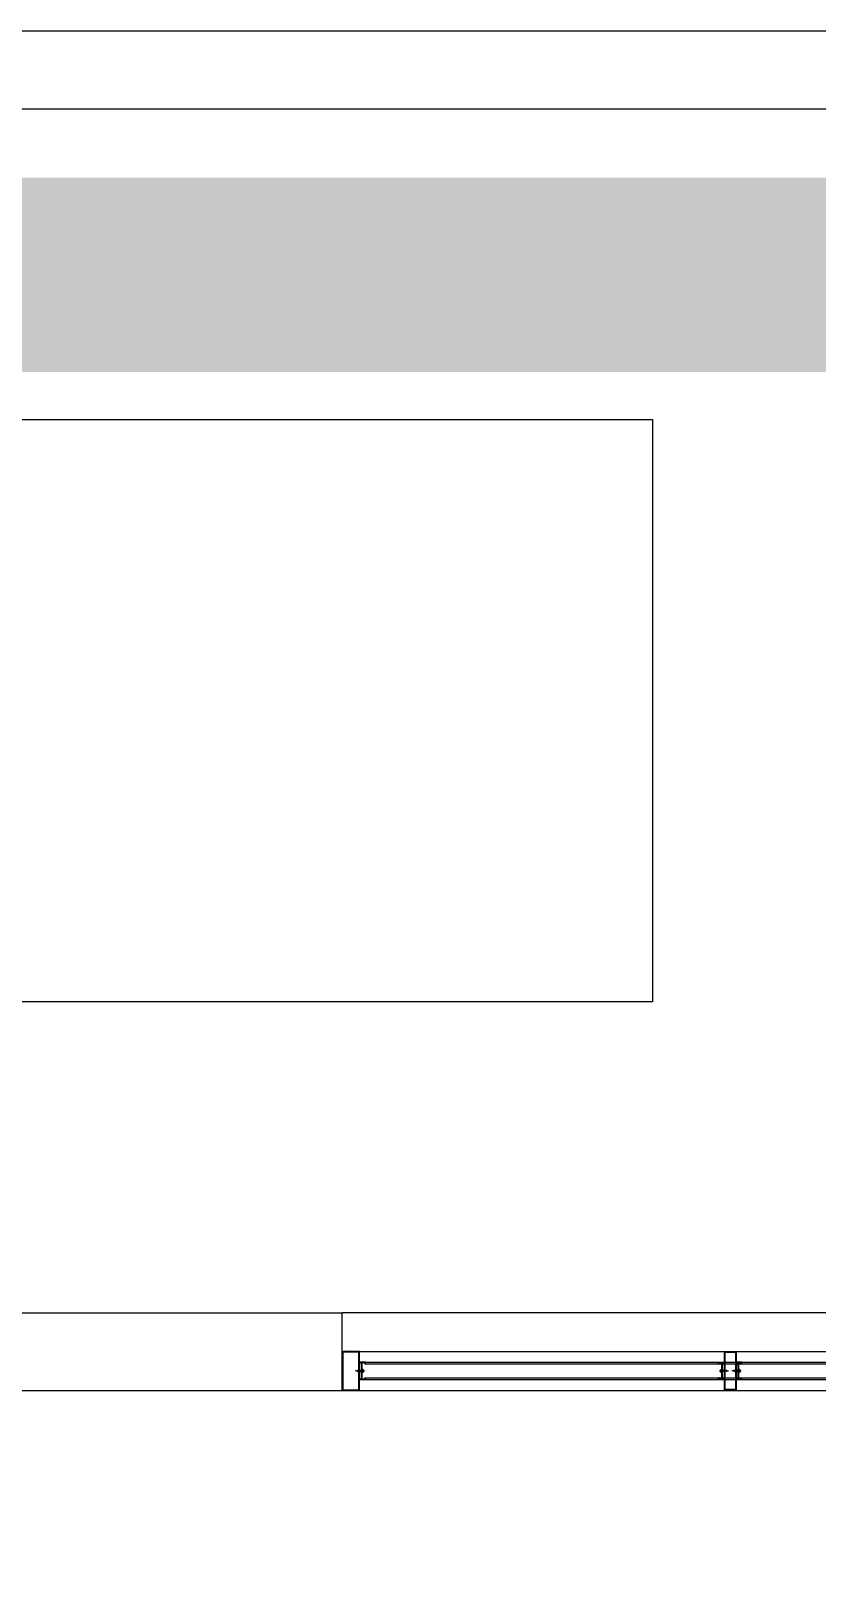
# Model space of a CAD drawing. Header units: millimetres. Extents: x -38475 to 94728, y -31127 to 90245.
# Drawn here: x 56774 to 58798, y 46904 to 50895 of the extents above; entities that cross this region are included whole.
import ezdxf

# ---------------------------------------------------------------- set-up
doc = ezdxf.new("R2010")
doc.units = ezdxf.units.MM
doc.linetypes.add('HIDDEN', pattern=[9.524999999999995, 6.349999999999998, -3.174999999999998])
doc.layers.add('e-plan', color=9, linetype='Continuous')
doc.layers.add('구역', color=5, linetype='Continuous')

# ---------------------------------------------------------------- blocks, each defined once
blk = doc.blocks.new('Xref-지하2층')
at = {"layer": 'e-plan', "linetype": 'Continuous'}
for p, q in [((56250, 62799.9999999961), (70900, 62799.9999999961)), ((56250, 62599.99999999668), (70700, 62599.9999999961)), ((58649.99999997194, 59499.99999999994), (61100, 59499.99999999994)), ((61100, 59299.99999999994), (61100, 59499.99999999994)), ((64100, 59499.99999999988), (61099.99999999999, 59499.99999999988)), ((58649.99999997194, 59299.99999999991), (61100, 59299.99999999994))]:
    blk.add_line(p, q, dxfattribs=at)
at = {"layer": 'e-plan'}
for p, q in [((61145, 59399.99999999296), (61100.03233719326, 59399.99999999296)), ((61143.39943731576, 59398.39943730849), (61101.63461537892, 59398.39943730849)), ((61145, 59399.9999999968), (64055, 59399.9999999968)), ((61158.10986070149, 59350.10035681719), (61134.3930556511, 59350.10035681719)), ((61158.10986070149, 59350.10035681719), (61134.3930556511, 59350.10035681719)), ((61139.11926164839, 59351.52422287088), (61138.89624648343, 59351.30120770581)), ((61139.11926164839, 59351.52422287088), (61138.89624648343, 59351.30120770581)), ((61138.89624648343, 59351.30120770581), (61138.89624648343, 59350.53780964093)), ((61138.89624648343, 59351.30120770581), (61138.89624648343, 59350.53780964093)), ((61138.89624648343, 59349.66461949487), (61138.89624648343, 59348.89950592857)), ((61138.89624648343, 59349.66461949487), (61138.89624648343, 59348.89950592857)), ((61139.11926164839, 59348.67649076361), (61138.89624648343, 59348.89950592857)), ((61139.11926164839, 59348.67649076361), (61138.89624648343, 59348.89950592857)), ((61139.59617100132, 59352.00113222381), (61139.37315583637, 59351.77811705874)), ((61139.59617100132, 59352.00113222381), (61139.37315583637, 59351.77811705874)), ((61139.59617100132, 59348.19958141068), (61139.37315583637, 59348.42259657575)), ((61139.59617100132, 59348.19958141068), (61139.37315583637, 59348.42259657575)), ((61139.59617100132, 59352.00113222381), (61140.91196047503, 59352.00113222381)), ((61139.59617100132, 59352.00113222381), (61139.59617100132, 59350.79170382879)), ((61139.59617100132, 59352.00113222381), (61140.91196047503, 59352.00113222381)), ((61139.59617100132, 59352.00113222381), (61139.59617100132, 59350.79170382879)), ((61139.59617100132, 59351.20170863223), (61140.91196047503, 59351.20170863223)), ((61139.59617100132, 59351.20170863223), (61140.91196047503, 59351.20170863223)), ((61139.59617100132, 59349.40900980571), (61139.59617100132, 59348.19958141068)), ((61139.59617100132, 59349.40900980571), (61139.59617100132, 59348.19958141068)), ((61139.59617100132, 59348.99900500214), (61140.91196047503, 59348.99900500214)), ((61139.59617100132, 59348.99900500214), (61140.91196047503, 59348.99900500214)), ((61139.59617100132, 59348.19958141068), (61140.91196047503, 59348.19958141068)), ((61139.59617100132, 59348.19958141068), (61140.91196047503, 59348.19958141068)), ((61142.41302408581, 59352.00113222381), (61145.04460303322, 59352.00113222381)), ((61142.41302408581, 59352.00113222381), (61145.04460303322, 59352.00113222381)), ((61142.41302408581, 59351.20170863223), (61145.04460303322, 59351.20170863223)), ((61142.41302408581, 59351.20170863223), (61145.04460303322, 59351.20170863223)), ((61142.41302408581, 59348.99900500214), (61145.04460303322, 59348.99900500214)), ((61142.41302408581, 59348.99900500214), (61145.04460303322, 59348.99900500214)), ((61142.41302408581, 59348.19958141068), (61145.04460303322, 59348.19958141068)), ((61142.41302408581, 59348.19958141068), (61145.04460303322, 59348.19958141068)), ((61160.01063610811, 59372.21659918322), (61145, 59372.21659918322)), ((61145, 59372.21659918322), (61145, 59370.21460920182)), ((61160.01063610811, 59372.21659918322), (61145, 59372.21659918322)), ((61145, 59372.21659918322), (61145, 59370.21460920182)), ((61146.60227818578, 59370.21460920182), (61145, 59370.21460920182)), ((61146.60227818578, 59370.21460920182), (61145, 59370.21460920182)), ((61146.54909764649, 59352.00113222381), (61149.18067659391, 59352.00113222381)), ((61146.54909764649, 59352.00113222381), (61149.18067659391, 59352.00113222381)), ((61146.54909764649, 59351.20170863223), (61149.18067659391, 59351.20170863223)), ((61146.54909764649, 59351.20170863223), (61149.18067659391, 59351.20170863223)), ((61146.54909764649, 59348.99900500214), (61149.18067659391, 59348.99900500214)), ((61146.54909764649, 59348.99900500214), (61149.18067659391, 59348.99900500214)), ((61146.54909764649, 59348.19958141068), (61149.18067659391, 59348.19958141068)), ((61146.54909764649, 59348.19958141068), (61149.18067659391, 59348.19958141068)), ((61150.40382899891, 59370.61432099744), (61146.60227818578, 59370.61432099744)), ((61146.60227818578, 59370.61432099744), (61146.60227818578, 59370.21460920182)), ((61150.40382899891, 59370.61432099744), (61146.60227818578, 59370.61432099744)), ((61146.60227818578, 59370.61432099744), (61146.60227818578, 59370.21460920182)), ((61150.40382899891, 59329.38567898836), (61150.40382899891, 59370.61432099744)), ((61150.40382899891, 59329.38567898836), (61150.40382899891, 59370.61432099744)), ((61150.68517120718, 59352.00113222381), (61152.00610718469, 59352.00113222381)), ((61150.68517120718, 59352.00113222381), (61152.00610718469, 59352.00113222381)), ((61150.68517120718, 59351.20170863223), (61152.00610718469, 59351.20170863223)), ((61150.68517120718, 59351.20170863223), (61152.00610718469, 59351.20170863223)), ((61150.68517120718, 59348.99900500214), (61152.00610718469, 59348.99900500214)), ((61150.68517120718, 59348.99900500214), (61152.00610718469, 59348.99900500214)), ((61150.68517120718, 59348.19958141068), (61152.00610718469, 59348.19958141068)), ((61150.68517120718, 59348.19958141068), (61152.00610718469, 59348.19958141068)), ((61158.41007342353, 59370.61432099744), (61152.00610718469, 59370.61432099744)), ((61152.00610718469, 59329.38567898836), (61152.00610718469, 59370.61432099744)), ((61158.41007342353, 59370.61432099744), (61152.00610718469, 59370.61432099744)), ((61152.00610718469, 59329.38567898836), (61152.00610718469, 59370.61432099744)), ((61152.00610718469, 59346.29709050286), (61152.00610718469, 59353.90362313163)), ((61152.00610718469, 59353.90362313163), (61153.20695807331, 59353.90362313163)), ((61152.00610718469, 59346.29709050286), (61152.00610718469, 59353.90362313163)), ((61152.00610718469, 59353.90362313163), (61153.20695807331, 59353.90362313163)), ((61153.20695807331, 59346.29709050286), (61152.00610718469, 59346.29709050286)), ((61153.20695807331, 59346.29709050286), (61152.00610718469, 59346.29709050286)), ((61154.00638166489, 59353.70290948305), (61153.20695807331, 59353.90362313163)), ((61154.00638166489, 59353.70290948305), (61153.20695807331, 59353.90362313163)), ((61153.20695807331, 59346.29709050286), (61154.00638166489, 59346.49780415132)), ((61153.20695807331, 59346.29709050286), (61154.00638166489, 59346.49780415132)), ((61153.30645714677, 59350.30107046565), (61154.20709531335, 59350.60128318792)), ((61153.30645714677, 59350.30107046565), (61154.20709531335, 59350.60128318792)), ((61153.30645714677, 59349.89964316861), (61153.30645714677, 59350.30107046565)), ((61153.30645714677, 59349.89964316861), (61153.30645714677, 59350.30107046565)), ((61153.30645714677, 59349.89964316861), (61154.20709531335, 59349.49993137288)), ((61153.30645714677, 59349.89964316861), (61154.20709531335, 59349.49993137288)), ((61154.70802168408, 59353.20198311243), (61154.00638166489, 59353.70290948305)), ((61154.70802168408, 59353.20198311243), (61154.00638166489, 59353.70290948305)), ((61154.00638166489, 59346.49780415132), (61154.70802168408, 59346.99873052206)), ((61154.00638166489, 59346.49780415132), (61154.70802168408, 59346.99873052206)), ((61154.20709531335, 59350.60128318792), (61154.90701983124, 59351.50192135439)), ((61154.20709531335, 59350.60128318792), (61154.90701983124, 59351.50192135439)), ((61154.20709531335, 59349.49993137288), (61154.80752075755, 59348.80000685487)), ((61154.20709531335, 59349.49993137288), (61154.80752075755, 59348.80000685487)), ((61155.2072325534, 59352.50205859443), (61154.70802168408, 59353.20198311243)), ((61155.2072325534, 59352.50205859443), (61154.70802168408, 59353.20198311243)), ((61154.70802168408, 59346.99873052206), (61155.2072325534, 59347.69865503995)), ((61154.70802168408, 59346.99873052206), (61155.2072325534, 59347.69865503995)), ((61154.80752075755, 59348.80000685487), (61155.2072325534, 59347.69865503995)), ((61154.80752075755, 59348.80000685487), (61155.2072325534, 59347.69865503995)), ((61154.90701983124, 59351.50192135439), (61155.2072325534, 59352.50205859443)), ((61154.90701983124, 59351.50192135439), (61155.2072325534, 59352.50205859443)), ((61155.40794620197, 59351.00099498365), (61155.2072325534, 59352.50205859443)), ((61155.40794620197, 59351.00099498365), (61155.2072325534, 59352.50205859443)), ((61155.2072325534, 59347.69865503995), (61155.40794620197, 59349.19971865072)), ((61155.2072325534, 59347.69865503995), (61155.40794620197, 59349.19971865072)), ((61155.40794620197, 59349.19971865072), (61155.40794620197, 59351.00099498365)), ((61155.40794620197, 59349.19971865072), (61155.40794620197, 59351.00099498365)), ((61158.41007342353, 59368.01362107293), (61158.41007342353, 59370.61432099744)), ((61158.41007342353, 59368.01362107293), (61158.41007342353, 59370.61432099744)), ((61158.41007342353, 59368.01362107293), (61160.01063610811, 59368.01362107293)), ((61158.41007342353, 59368.01362107293), (61160.01063610811, 59368.01362107293)), ((61160.01063610811, 59368.01362107293), (61160.01063610811, 59372.21659918322)), ((61160.01063610811, 59368.01362107293), (61160.01063610811, 59372.21659918322)), ((61160.01063610811, 59372.21659918322), (64055, 59372.21659918333)), ((61160.01063610811, 59368.01362107316), (64055, 59368.01362107316)), ((62069.98936389189, 59372.21659918694), (62085, 59372.21659918694)), ((62069.98936389189, 59368.01362107665), (62069.98936389189, 59372.21659918694)), ((62069.98936389189, 59368.01362107665), (62069.98936389189, 59372.21659918694)), ((62069.98936389189, 59372.21659918694), (62085, 59372.21659918694)), ((62071.58992657647, 59368.01362107665), (62069.98936389189, 59368.01362107665)), ((62071.58992657647, 59368.01362107665), (62069.98936389189, 59368.01362107665)), ((62071.58992657647, 59370.61432100117), (62077.99389281531, 59370.61432100117)), ((62071.58992657647, 59368.01362107665), (62071.58992657647, 59370.61432100117)), ((62071.58992657647, 59370.61432100117), (62077.99389281531, 59370.61432100117)), ((62071.58992657647, 59368.01362107665), (62071.58992657647, 59370.61432100117)), ((62071.89013929851, 59350.10035682091), (62095.6069443489, 59350.10035682091)), ((62071.89013929851, 59350.10035682091), (62095.6069443489, 59350.10035682091)), ((62074.59205379803, 59351.00099498738), (62074.7927674466, 59352.50205859815)), ((62074.59205379803, 59351.00099498738), (62074.7927674466, 59352.50205859815)), ((62074.59205379803, 59349.19971865445), (62074.59205379803, 59351.00099498738)), ((62074.59205379803, 59349.19971865445), (62074.59205379803, 59351.00099498738)), ((62074.7927674466, 59347.69865504367), (62074.59205379803, 59349.19971865445)), ((62074.7927674466, 59347.69865504367), (62074.59205379803, 59349.19971865445)), ((62074.7927674466, 59352.50205859815), (62075.29197831592, 59353.20198311616)), ((62074.7927674466, 59352.50205859815), (62075.29197831592, 59353.20198311616)), ((62075.09298016876, 59351.50192135811), (62074.7927674466, 59352.50205859815)), ((62075.09298016876, 59351.50192135811), (62074.7927674466, 59352.50205859815)), ((62075.19247924245, 59348.8000068586), (62074.7927674466, 59347.69865504367)), ((62075.19247924245, 59348.8000068586), (62074.7927674466, 59347.69865504367)), ((62075.29197831592, 59346.99873052578), (62074.7927674466, 59347.69865504367)), ((62075.29197831592, 59346.99873052578), (62074.7927674466, 59347.69865504367)), ((62075.79290468665, 59350.60128319165), (62075.09298016876, 59351.50192135811)), ((62075.79290468665, 59350.60128319165), (62075.09298016876, 59351.50192135811)), ((62075.79290468665, 59349.4999313766), (62075.19247924245, 59348.8000068586)), ((62075.79290468665, 59349.4999313766), (62075.19247924245, 59348.8000068586)), ((62075.29197831592, 59353.20198311616), (62075.99361833511, 59353.70290948678)), ((62075.29197831592, 59353.20198311616), (62075.99361833511, 59353.70290948678)), ((62075.99361833511, 59346.49780415505), (62075.29197831592, 59346.99873052578)), ((62075.99361833511, 59346.49780415505), (62075.29197831592, 59346.99873052578)), ((62076.69354285323, 59350.30107046937), (62075.79290468665, 59350.60128319165)), ((62076.69354285323, 59350.30107046937), (62075.79290468665, 59350.60128319165)), ((62076.69354285323, 59349.89964317234), (62075.79290468665, 59349.4999313766)), ((62076.69354285323, 59349.89964317234), (62075.79290468665, 59349.4999313766)), ((62075.99361833511, 59353.70290948678), (62076.79304192669, 59353.90362313535)), ((62075.99361833511, 59353.70290948678), (62076.79304192669, 59353.90362313535)), ((62076.79304192669, 59346.29709050659), (62075.99361833511, 59346.49780415505)), ((62076.79304192669, 59346.29709050659), (62075.99361833511, 59346.49780415505)), ((62076.69354285323, 59349.89964317234), (62076.69354285323, 59350.30107046937)), ((62076.69354285323, 59349.89964317234), (62076.69354285323, 59350.30107046937)), ((62077.99389281531, 59353.90362313535), (62076.79304192669, 59353.90362313535)), ((62077.99389281531, 59353.90362313535), (62076.79304192669, 59353.90362313535)), ((62076.79304192669, 59346.29709050659), (62077.99389281531, 59346.29709050659)), ((62076.79304192669, 59346.29709050659), (62077.99389281531, 59346.29709050659)), ((62077.99389281531, 59329.38567899208), (62077.99389281531, 59370.61432100117)), ((62077.99389281531, 59329.38567899208), (62077.99389281531, 59370.61432100117)), ((62077.99389281531, 59346.29709050659), (62077.99389281531, 59353.90362313535)), ((62077.99389281531, 59346.29709050659), (62077.99389281531, 59353.90362313535)), ((62079.31482879282, 59352.00113222754), (62077.99389281531, 59352.00113222754)), ((62079.31482879282, 59352.00113222754), (62077.99389281531, 59352.00113222754)), ((62079.31482879282, 59351.20170863596), (62077.99389281531, 59351.20170863596)), ((62079.31482879282, 59351.20170863596), (62077.99389281531, 59351.20170863596)), ((62079.31482879282, 59348.99900500587), (62077.99389281531, 59348.99900500587)), ((62079.31482879282, 59348.99900500587), (62077.99389281531, 59348.99900500587)), ((62079.31482879282, 59348.1995814144), (62077.99389281531, 59348.1995814144)), ((62079.31482879282, 59348.1995814144), (62077.99389281531, 59348.1995814144)), ((62079.59617100109, 59370.61432100117), (62083.39772181422, 59370.61432100117)), ((62079.59617100109, 59329.38567899208), (62079.59617100109, 59370.61432100117)), ((62079.59617100109, 59370.61432100117), (62083.39772181422, 59370.61432100117)), ((62079.59617100109, 59329.38567899208), (62079.59617100109, 59370.61432100117)), ((62083.45090235351, 59352.00113222754), (62080.81932340609, 59352.00113222754)), ((62083.45090235351, 59352.00113222754), (62080.81932340609, 59352.00113222754)), ((62083.45090235351, 59351.20170863596), (62080.81932340609, 59351.20170863596)), ((62083.45090235351, 59351.20170863596), (62080.81932340609, 59351.20170863596)), ((62083.45090235351, 59348.99900500587), (62080.81932340609, 59348.99900500587)), ((62083.45090235351, 59348.99900500587), (62080.81932340609, 59348.99900500587)), ((62083.45090235351, 59348.1995814144), (62080.81932340609, 59348.1995814144)), ((62083.45090235351, 59348.1995814144), (62080.81932340609, 59348.1995814144)), ((62083.39772181422, 59370.61432100117), (62083.39772181422, 59370.21460920555)), ((62083.39772181422, 59370.61432100117), (62083.39772181422, 59370.21460920555)), ((62083.39772181422, 59370.21460920555), (62085, 59370.21460920555)), ((62083.39772181422, 59370.21460920555), (62085, 59370.21460920555)), ((62087.58697591419, 59352.00113222754), (62084.95539696678, 59352.00113222754)), ((62087.58697591419, 59352.00113222754), (62084.95539696678, 59352.00113222754)), ((62087.58697591419, 59351.20170863596), (62084.95539696678, 59351.20170863596)), ((62087.58697591419, 59351.20170863596), (62084.95539696678, 59351.20170863596)), ((62087.58697591419, 59348.99900500587), (62084.95539696678, 59348.99900500587)), ((62087.58697591419, 59348.99900500587), (62084.95539696678, 59348.99900500587)), ((62087.58697591419, 59348.1995814144), (62084.95539696678, 59348.1995814144)), ((62087.58697591419, 59348.1995814144), (62084.95539696678, 59348.1995814144)), ((62085, 59372.21659918694), (62085, 59370.21460920555)), ((62085, 59372.21659918694), (62085, 59370.21460920555)), ((62090.40382899868, 59352.00113222754), (62089.08803952497, 59352.00113222754)), ((62090.40382899868, 59352.00113222754), (62089.08803952497, 59352.00113222754)), ((62090.40382899868, 59351.20170863596), (62089.08803952497, 59351.20170863596)), ((62090.40382899868, 59351.20170863596), (62089.08803952497, 59351.20170863596)), ((62090.40382899868, 59348.99900500587), (62089.08803952497, 59348.99900500587)), ((62090.40382899868, 59348.99900500587), (62089.08803952497, 59348.99900500587)), ((62090.40382899868, 59348.1995814144), (62089.08803952497, 59348.1995814144)), ((62090.40382899868, 59348.1995814144), (62089.08803952497, 59348.1995814144)), ((62090.40382899868, 59352.00113222754), (62090.40382899868, 59350.79170383251)), ((62090.40382899868, 59352.00113222754), (62090.62684416363, 59351.77811706247)), ((62090.40382899868, 59352.00113222754), (62090.40382899868, 59350.79170383251)), ((62090.40382899868, 59352.00113222754), (62090.62684416363, 59351.77811706247)), ((62090.40382899868, 59349.40900980943), (62090.40382899868, 59348.1995814144)), ((62090.40382899868, 59349.40900980943), (62090.40382899868, 59348.1995814144)), ((62090.40382899868, 59348.1995814144), (62090.62684416363, 59348.42259657948)), ((62090.40382899868, 59348.1995814144), (62090.62684416363, 59348.42259657948)), ((62090.88073835161, 59351.52422287461), (62091.10375351657, 59351.30120770953)), ((62090.88073835161, 59351.52422287461), (62091.10375351657, 59351.30120770953)), ((62090.88073835161, 59348.67649076734), (62091.10375351657, 59348.89950593229)), ((62090.88073835161, 59348.67649076734), (62091.10375351657, 59348.89950593229)), ((62091.10375351657, 59351.30120770953), (62091.10375351657, 59350.53780964465)), ((62091.10375351657, 59351.30120770953), (62091.10375351657, 59350.53780964465)), ((62091.10375351657, 59349.6646194986), (62091.10375351657, 59348.89950593229)), ((62091.10375351657, 59349.6646194986), (62091.10375351657, 59348.89950593229)), ((62128.10814519995, 59350.10035682103), (62104.39134014957, 59350.10035682103)), ((62128.10814519995, 59350.10035682103), (62104.39134014957, 59350.10035682103)), ((62109.12269265077, 59351.52422287472), (62108.8945309819, 59351.30120770965)), ((62109.12269265077, 59351.52422287472), (62108.8945309819, 59351.30120770965)), ((62108.8945309819, 59351.30120770965), (62108.8945309819, 59350.53780964477)), ((62108.8945309819, 59351.30120770965), (62108.8945309819, 59350.53780964477)), ((62108.8945309819, 59349.66461949871), (62108.8945309819, 59348.89950593241)), ((62108.8945309819, 59349.66461949871), (62108.8945309819, 59348.89950593241)), ((62109.12269265077, 59348.67649076745), (62108.8945309819, 59348.89950593241)), ((62109.12269265077, 59348.67649076745), (62108.8945309819, 59348.89950593241)), ((62109.59617100109, 59352.00113222766), (62109.37315583613, 59351.77811706258)), ((62109.59617100109, 59352.00113222766), (62109.37315583613, 59351.77811706258)), ((62109.59617100109, 59348.19958141452), (62109.37315583613, 59348.42259657959)), ((62109.59617100109, 59348.19958141452), (62109.37315583613, 59348.42259657959)), ((62109.59617100109, 59352.00113222766), (62110.9119604748, 59352.00113222766)), ((62109.59617100109, 59352.00113222766), (62109.59617100109, 59350.79170383263)), ((62109.59617100109, 59352.00113222766), (62110.9119604748, 59352.00113222766)), ((62109.59617100109, 59352.00113222766), (62109.59617100109, 59350.79170383263)), ((62109.59617100109, 59351.20170863607), (62110.9119604748, 59351.20170863607)), ((62109.59617100109, 59351.20170863607), (62110.9119604748, 59351.20170863607)), ((62109.59617100109, 59349.40900980955), (62109.59617100109, 59348.19958141452)), ((62109.59617100109, 59349.40900980955), (62109.59617100109, 59348.19958141452)), ((62109.59617100109, 59348.99900500599), (62110.9119604748, 59348.99900500599)), ((62109.59617100109, 59348.99900500599), (62110.9119604748, 59348.99900500599)), ((62109.59617100109, 59348.19958141452), (62110.9119604748, 59348.19958141452)), ((62109.59617100109, 59348.19958141452), (62110.9119604748, 59348.19958141452)), ((62112.41645508807, 59352.00113222766), (62115.04803403548, 59352.00113222766)), ((62112.41645508807, 59352.00113222766), (62115.04803403548, 59352.00113222766)), ((62112.41645508807, 59351.20170863607), (62115.04803403548, 59351.20170863607)), ((62112.41645508807, 59351.20170863607), (62115.04803403548, 59351.20170863607)), ((62112.41645508807, 59348.99900500599), (62115.04803403548, 59348.99900500599)), ((62112.41645508807, 59348.99900500599), (62115.04803403548, 59348.99900500599)), ((62112.41645508807, 59348.19958141452), (62115.04803403548, 59348.19958141452)), ((62112.41645508807, 59348.19958141452), (62115.04803403548, 59348.19958141452)), ((62130.01063610776, 59372.21659918706), (62115, 59372.21659918706)), ((62115, 59372.21659918706), (62115, 59370.21460920566)), ((62130.01063610776, 59372.21659918706), (62115, 59372.21659918706)), ((62115, 59372.21659918706), (62115, 59370.21460920566)), ((62116.60056268447, 59370.21460920566), (62115, 59370.21460920566)), ((62116.60056268447, 59370.21460920566), (62115, 59370.21460920566)), ((62116.55252864875, 59352.00113222766), (62119.18410759617, 59352.00113222766)), ((62116.55252864875, 59352.00113222766), (62119.18410759617, 59352.00113222766)), ((62116.55252864875, 59351.20170863607), (62119.18410759617, 59351.20170863607)), ((62116.55252864875, 59351.20170863607), (62119.18410759617, 59351.20170863607)), ((62116.55252864875, 59348.99900500599), (62119.18410759617, 59348.99900500599)), ((62116.55252864875, 59348.99900500599), (62119.18410759617, 59348.99900500599)), ((62116.55252864875, 59348.19958141452), (62119.18410759617, 59348.19958141452)), ((62116.55252864875, 59348.19958141452), (62119.18410759617, 59348.19958141452)), ((62120.40382899891, 59370.61432100128), (62116.60056268447, 59370.61432100128)), ((62116.60056268447, 59370.61432100128), (62116.60056268447, 59370.21460920566)), ((62120.40382899891, 59370.61432100128), (62116.60056268447, 59370.61432100128)), ((62116.60056268447, 59370.61432100128), (62116.60056268447, 59370.21460920566)), ((62120.40382899891, 59329.3856789922), (62120.40382899891, 59370.61432100128)), ((62120.40382899891, 59329.3856789922), (62120.40382899891, 59370.61432100128)), ((62120.68860220944, 59352.00113222766), (62122.00439168315, 59352.00113222766)), ((62120.68860220944, 59352.00113222766), (62122.00439168315, 59352.00113222766)), ((62120.68860220944, 59351.20170863607), (62122.00439168315, 59351.20170863607)), ((62120.68860220944, 59351.20170863607), (62122.00439168315, 59351.20170863607)), ((62120.68860220944, 59348.99900500599), (62122.00439168315, 59348.99900500599)), ((62120.68860220944, 59348.99900500599), (62122.00439168315, 59348.99900500599)), ((62120.68860220944, 59348.19958141452), (62122.00439168315, 59348.19958141452)), ((62120.68860220944, 59348.19958141452), (62122.00439168315, 59348.19958141452)), ((62128.4083579221, 59370.61432100128), (62122.00439168315, 59370.61432100128)), ((62122.00439168315, 59329.3856789922), (62122.00439168315, 59370.61432100128)), ((62128.4083579221, 59370.61432100128), (62122.00439168315, 59370.61432100128)), ((62122.00439168315, 59329.3856789922), (62122.00439168315, 59370.61432100128)), ((62122.00439168315, 59346.2970905067), (62122.00439168315, 59353.90362313547)), ((62122.00439168315, 59353.90362313547), (62123.20524257177, 59353.90362313547)), ((62122.00439168315, 59346.2970905067), (62122.00439168315, 59353.90362313547)), ((62122.00439168315, 59353.90362313547), (62123.20524257177, 59353.90362313547)), ((62123.20524257177, 59346.2970905067), (62122.00439168315, 59346.2970905067)), ((62123.20524257177, 59346.2970905067), (62122.00439168315, 59346.2970905067)), ((62124.00638166466, 59353.70290948689), (62123.20524257177, 59353.90362313547)), ((62124.00638166466, 59353.70290948689), (62123.20524257177, 59353.90362313547)), ((62123.20524257177, 59346.2970905067), (62124.00638166466, 59346.49780415517)), ((62123.20524257177, 59346.2970905067), (62124.00638166466, 59346.49780415517)), ((62123.30474164558, 59350.30107046949), (62124.20537981181, 59350.60128319176)), ((62123.30474164558, 59350.30107046949), (62124.20537981181, 59350.60128319176)), ((62123.30474164558, 59349.89964317245), (62123.30474164558, 59350.30107046949)), ((62123.30474164558, 59349.89964317245), (62123.30474164558, 59350.30107046949)), ((62123.30474164558, 59349.89964317245), (62124.20537981181, 59349.49993137672)), ((62123.30474164558, 59349.89964317245), (62124.20537981181, 59349.49993137672)), ((62124.70630618266, 59353.20198311628), (62124.00638166466, 59353.70290948689)), ((62124.70630618266, 59353.20198311628), (62124.00638166466, 59353.70290948689)), ((62124.00638166466, 59346.49780415517), (62124.70630618266, 59346.9987305259)), ((62124.00638166466, 59346.49780415517), (62124.70630618266, 59346.9987305259)), ((62124.20537981181, 59350.60128319176), (62124.90701983124, 59351.50192135823)), ((62124.20537981181, 59350.60128319176), (62124.90701983124, 59351.50192135823)), ((62124.20537981181, 59349.49993137672), (62124.80580525624, 59348.80000685871)), ((62124.20537981181, 59349.49993137672), (62124.80580525624, 59348.80000685871)), ((62125.2072325534, 59352.50205859827), (62124.70630618266, 59353.20198311628)), ((62125.2072325534, 59352.50205859827), (62124.70630618266, 59353.20198311628)), ((62124.70630618266, 59346.9987305259), (62125.2072325534, 59347.69865504379)), ((62124.70630618266, 59346.9987305259), (62125.2072325534, 59347.69865504379)), ((62124.80580525624, 59348.80000685871), (62125.2072325534, 59347.69865504379)), ((62124.80580525624, 59348.80000685871), (62125.2072325534, 59347.69865504379)), ((62124.90701983124, 59351.50192135823), (62125.2072325534, 59352.50205859827)), ((62124.90701983124, 59351.50192135823), (62125.2072325534, 59352.50205859827)), ((62125.40623070055, 59351.00099498749), (62125.2072325534, 59352.50205859827)), ((62125.40623070055, 59351.00099498749), (62125.2072325534, 59352.50205859827)), ((62125.2072325534, 59347.69865504379), (62125.40623070055, 59349.19971865456)), ((62125.2072325534, 59347.69865504379), (62125.40623070055, 59349.19971865456)), ((62125.40623070055, 59349.19971865456), (62125.40623070055, 59351.00099498749)), ((62125.40623070055, 59349.19971865456), (62125.40623070055, 59351.00099498749)), ((62128.4083579221, 59368.01362107677), (62128.4083579221, 59370.61432100128)), ((62128.4083579221, 59368.01362107677), (62128.4083579221, 59370.61432100128)), ((62128.4083579221, 59368.01362107677), (62130.01063610776, 59368.01362107677)), ((62128.4083579221, 59368.01362107677), (62130.01063610776, 59368.01362107677)), ((62130.01063610776, 59368.01362107677), (62130.01063610776, 59372.21659918706)), ((62130.01063610776, 59368.01362107677), (62130.01063610776, 59372.21659918706)), ((61145, 59329.78539078409), (61145, 59327.785116304)), ((61146.60227818578, 59329.78539078409), (61145, 59329.78539078409)), ((61145, 59329.78539078409), (61145, 59327.785116304)), ((61146.60227818578, 59329.78539078409), (61145, 59329.78539078409)), ((61145, 59327.785116304), (61160.01063610811, 59327.785116304)), ((61145, 59327.785116304), (61160.01063610811, 59327.785116304)), ((61146.60227818578, 59329.78539078409), (61146.60227818578, 59329.38567898836)), ((61146.60227818578, 59329.78539078409), (61146.60227818578, 59329.38567898836)), ((61146.60227818578, 59329.38567898836), (61150.40382899891, 59329.38567898836)), ((61146.60227818578, 59329.38567898836), (61150.40382899891, 59329.38567898836)), ((61152.00610718469, 59329.38567898836), (61158.41007342353, 59329.38567898836)), ((61152.00610718469, 59329.38567898836), (61158.41007342353, 59329.38567898836)), ((61158.41007342353, 59329.38567898836), (61158.41007342353, 59331.98809441418)), ((61158.41007342353, 59331.98809441418), (61160.01063610811, 59331.98809441418)), ((61158.41007342353, 59329.38567898836), (61158.41007342353, 59331.98809441418)), ((61158.41007342353, 59331.98809441418), (61160.01063610811, 59331.98809441418)), ((61160.01063610811, 59327.785116304), (61160.01063610811, 59331.98809441418)), ((61160.01063610811, 59327.785116304), (61160.01063610811, 59331.98809441418)), ((61160.01063610811, 59331.98809441429), (64055, 59331.98809441441)), ((61160.01063610811, 59327.78511630412), (64055, 59327.78511630412)), ((62069.98936389189, 59327.78511630773), (62069.98936389189, 59331.9880944179)), ((62071.58992657647, 59331.9880944179), (62069.98936389189, 59331.9880944179)), ((62069.98936389189, 59327.78511630773), (62069.98936389189, 59331.9880944179)), ((62071.58992657647, 59331.9880944179), (62069.98936389189, 59331.9880944179)), ((62085, 59327.78511630773), (62069.98936389189, 59327.78511630773)), ((62085, 59327.78511630773), (62069.98936389189, 59327.78511630773)), ((62071.58992657647, 59329.38567899208), (62071.58992657647, 59331.9880944179)), ((62071.58992657647, 59329.38567899208), (62071.58992657647, 59331.9880944179)), ((62077.99389281531, 59329.38567899208), (62071.58992657647, 59329.38567899208)), ((62077.99389281531, 59329.38567899208), (62071.58992657647, 59329.38567899208)), ((62083.39772181422, 59329.38567899208), (62079.59617100109, 59329.38567899208)), ((62083.39772181422, 59329.38567899208), (62079.59617100109, 59329.38567899208)), ((62083.39772181422, 59329.78539078782), (62083.39772181422, 59329.38567899208)), ((62083.39772181422, 59329.78539078782), (62085, 59329.78539078782)), ((62083.39772181422, 59329.78539078782), (62083.39772181422, 59329.38567899208)), ((62083.39772181422, 59329.78539078782), (62085, 59329.78539078782)), ((62085, 59329.78539078782), (62085, 59327.78511630773)), ((62085, 59329.78539078782), (62085, 59327.78511630773)), ((62115, 59329.78539078793), (62115, 59327.78511630784)), ((62116.60056268447, 59329.78539078793), (62115, 59329.78539078793)), ((62115, 59329.78539078793), (62115, 59327.78511630784)), ((62116.60056268447, 59329.78539078793), (62115, 59329.78539078793)), ((62115, 59327.78511630784), (62130.01063610776, 59327.78511630784)), ((62115, 59327.78511630784), (62130.01063610776, 59327.78511630784)), ((62116.60056268447, 59329.78539078793), (62116.60056268447, 59329.3856789922)), ((62116.60056268447, 59329.78539078793), (62116.60056268447, 59329.3856789922)), ((62116.60056268447, 59329.3856789922), (62120.40382899891, 59329.3856789922)), ((62116.60056268447, 59329.3856789922), (62120.40382899891, 59329.3856789922)), ((62122.00439168315, 59329.3856789922), (62128.4083579221, 59329.3856789922)), ((62122.00439168315, 59329.3856789922), (62128.4083579221, 59329.3856789922)), ((62128.4083579221, 59329.3856789922), (62128.4083579221, 59331.98809441802)), ((62128.4083579221, 59331.98809441802), (62130.01063610776, 59331.98809441802)), ((62128.4083579221, 59329.3856789922), (62128.4083579221, 59331.98809441802)), ((62128.4083579221, 59331.98809441802), (62130.01063610776, 59331.98809441802)), ((62130.01063610776, 59327.78511630784), (62130.01063610776, 59331.98809441802)), ((62130.01063610776, 59327.78511630784), (62130.01063610776, 59331.98809441802)), ((61101.63461537892, 59301.60227817873), (61143.39943731576, 59301.60227817873)), ((61145, 59299.99999999307), (64055, 59299.99999999307))]:
    blk.add_line(p, q, dxfattribs=at)
for points in [[(61899.99999999997, 60299.9999999968), (58699.99999999997, 60299.9999999968), (58699.99999999997, 61799.9999999968), (61899.99999999997, 61799.9999999968)], [(61143.39943731576, 59398.39943730849), (61101.63461537892, 59398.39943730849), (61101.63461537892, 59301.60227817873), (61143.39943731576, 59301.60227817873)], [(62085, 59399.9999999968), (62115, 59399.9999999968), (62115, 59299.9999999968), (62085, 59299.9999999968)], [(62087, 59397.9999999968), (62113, 59397.9999999968), (62113, 59301.9999999968), (62087, 59301.9999999968)]]:
    blk.add_lwpolyline(points, close=True, dxfattribs=at)
blk.add_lwpolyline([(61100.03233719326, 59299.99999999296), (61145, 59299.99999999296), (61145, 59399.99999999296), (61100, 59399.99999999296), (61100, 59299.99999999296)], dxfattribs=at)
blk = doc.blocks.new('A$C61602750')
at = {"layer": 'e-plan'}
blk.add_blockref('Xref-지하2층', (-3525.000000000218, -11905.00000004651), dxfattribs=at)

msp = doc.modelspace()

# ---------------------------------------------------------------- linework, layer by layer
at = {"layer": '구역', "color": 7, "linetype": 'HIDDEN', "ltscale": 2, "const_width": 500}
msp.add_lwpolyline([(37000.69582262845, 45891.13562621566), (54847.65729234082, 45891.13562621566), (54847.65729234082, 50267.23061568633), (94478.3849307361, 50267.23061568636), (94478.3849307361, 7766.096786508162), (81998.06868708035, 7766.096786508162), (81998.06868708035, 9681.199203584867), (37000.69582262839, 9681.199203584867)], dxfattribs=at)

# ---------------------------------------------------------------- block references
at = {"layer": 'e-plan'}
msp.add_blockref('A$C61602750', (0, 0), dxfattribs=at)

doc.saveas('drawing.dxf')
